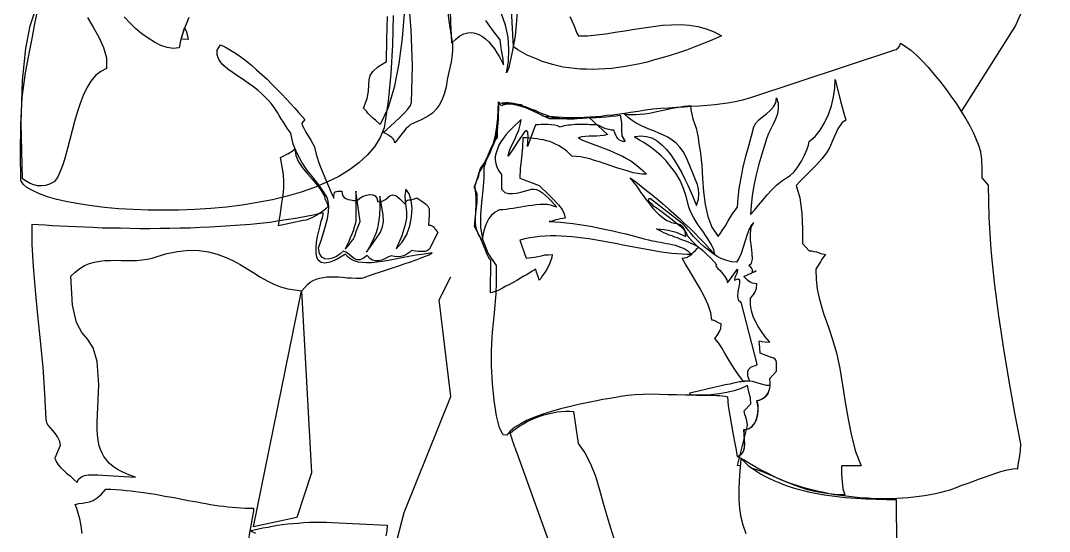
# Model space of a CAD drawing. Extents: x 136.04 to 137.08, y 53.79 to 55.57.
# Drawn here: x 136.123 to 136.981, y 54.386 to 54.812 of the extents above; entities that cross this region are included whole.
import ezdxf

# ---------------------------------------------------------------- set-up
doc = ezdxf.new("R2010")
doc.units = 0
doc.layers.get('0').update_dxf_attribs({"linetype": 'CONTINUOUS'})

msp = doc.modelspace()

# ---------------------------------------------------------------- linework, layer by layer
for p, q in [((136.98132, 54.87194), (136.95298, 54.80792)), ((136.95298, 54.80792), (136.90768, 54.73621))]:
    msp.add_line(p, q)
at = {"linetype": 'CONTINUOUS'}
for points in [[(136.58131, 54.81552), (136.58301, 54.81174), (136.58453, 54.80814), (136.58586, 54.80474), (136.58718, 54.80171), (136.58832, 54.79925), (136.59589, 54.79944), (136.60346, 54.80019), (136.61122, 54.80114), (136.61918, 54.80228), (136.62713, 54.8036), (136.63508, 54.80493), (136.64284, 54.80606), (136.65079, 54.80719), (136.65855, 54.80814), (136.66612, 54.80852), (136.6737, 54.80871), (136.68089, 54.80814), (136.68808, 54.80719), (136.6949, 54.8053), (136.70152, 54.80266), (136.70777, 54.79925), (136.7002, 54.79603), (136.69281, 54.793), (136.68562, 54.79016), (136.67861, 54.78751), (136.6718, 54.78505), (136.66499, 54.78297), (136.65836, 54.78088), (136.65193, 54.77918), (136.64568, 54.77748), (136.63962, 54.77596), (136.63356, 54.77482), (136.62769, 54.77369), (136.62182, 54.77293), (136.61634, 54.77218), (136.61085, 54.7718), (136.60536, 54.77142), (136.60025, 54.77123), (136.59513, 54.77142), (136.59002, 54.77161), (136.5851, 54.77199), (136.58037, 54.77255), (136.57564, 54.77331), (136.5711, 54.77426), (136.56674, 54.7754), (136.5622, 54.77672), (136.55803, 54.77804), (136.55387, 54.77975), (136.5497, 54.78145), (136.54573, 54.78335), (136.54175, 54.78543), (136.53797, 54.7877), (136.53418, 54.79016), (136.53134, 54.84184)], [(136.47928, 54.82139), (136.48023, 54.81193), (136.48231, 54.79944), (136.48326, 54.79281), (136.48326, 54.78694), (136.48288, 54.78183), (136.48212, 54.77729), (136.48118, 54.77255), (136.48004, 54.76782), (136.4789, 54.76271), (136.47814, 54.75684), (136.47625, 54.75078), (136.47436, 54.74567), (136.47228, 54.74151), (136.46982, 54.7381), (136.4666, 54.73488), (136.46243, 54.73204), (136.45675, 54.72901), (136.44956, 54.72579), (136.44823, 54.72523), (136.44653, 54.72372), (136.44445, 54.72163), (136.44237, 54.71917), (136.44028, 54.71633), (136.4382, 54.71387), (136.4365, 54.71159), (136.43517, 54.71008), (136.43499, 54.71122), (136.43461, 54.71235), (136.43385, 54.7133), (136.43271, 54.71444), (136.43139, 54.71539), (136.42987, 54.71652), (136.42798, 54.71746), (136.4259, 54.7186), (136.42855, 54.72125), (136.43177, 54.72428), (136.43555, 54.72769), (136.43953, 54.73128), (136.44312, 54.73469), (136.44615, 54.7381), (136.44843, 54.74113), (136.44919, 54.74378), (136.44994, 54.77464), (136.44881, 54.80398), (136.44653, 54.83294)], [(136.17885, 54.81477), (136.18358, 54.80663), (136.18832, 54.79811), (136.1921, 54.78959), (136.19456, 54.78088), (136.19475, 54.77199), (136.18983, 54.76971), (136.18547, 54.76611), (136.18169, 54.76158), (136.17828, 54.75589), (136.17525, 54.74965), (136.1726, 54.74283), (136.17014, 54.73545), (136.16806, 54.72788), (136.16597, 54.7203), (136.16408, 54.71273), (136.16219, 54.70516), (136.1603, 54.69815), (136.15821, 54.69172), (136.15613, 54.68604), (136.15367, 54.68112), (136.15102, 54.67733), (136.14724, 54.67562), (136.14382, 54.67449), (136.14042, 54.67411), (136.1372, 54.67411), (136.13398, 54.67487), (136.13095, 54.6762), (136.12773, 54.6779), (136.12471, 54.67998), (136.12338, 54.72655), (136.12451, 54.76214), (136.12736, 54.78864), (136.13114, 54.80777), (136.1355, 54.82101)], [(136.53759, 54.82461), (136.53683, 54.81193), (136.5355, 54.79906), (136.53324, 54.786), (136.53039, 54.77293), (136.53002, 54.77199), (136.52945, 54.77066), (136.52869, 54.76933), (136.52831, 54.76839), (136.53002, 54.77786), (136.53039, 54.78808), (136.52964, 54.7983), (136.52755, 54.80833), (136.52415, 54.8178)], [(136.43385, 54.81628), (136.43328, 54.79186), (136.43195, 54.76801), (136.42968, 54.74492), (136.42628, 54.72258), (136.42287, 54.71444), (136.41813, 54.70668), (136.41227, 54.69967), (136.40526, 54.69324), (136.39731, 54.68737), (136.38841, 54.68187), (136.37857, 54.67714), (136.36816, 54.67279), (136.35699, 54.66881), (136.34544, 54.6654), (136.33313, 54.66256), (136.32064, 54.66011), (136.30777, 54.65802), (136.29471, 54.65632), (136.28165, 54.65518), (136.26839, 54.65423), (136.25514, 54.65367), (136.24208, 54.65367), (136.2294, 54.65367), (136.2169, 54.65423), (136.20478, 54.65499), (136.19305, 54.65613), (136.18207, 54.65745), (136.17165, 54.65897), (136.16219, 54.66086), (136.15329, 54.66276), (136.14553, 54.66503), (136.13871, 54.66749), (136.13284, 54.67014), (136.12831, 54.67279), (136.12509, 54.67562), (136.1232, 54.67866), (136.123, 54.70137), (136.1232, 54.72503), (136.12433, 54.74794), (136.12698, 54.76858), (136.12906, 54.7788), (136.13095, 54.78864), (136.13284, 54.79849), (136.13474, 54.80795), (136.13664, 54.81742)], [(136.26347, 54.81458), (136.26157, 54.81041), (136.25968, 54.80588), (136.25798, 54.80076), (136.25646, 54.79527), (136.25533, 54.78921), (136.25041, 54.78884), (136.2453, 54.78959), (136.23999, 54.7913), (136.23469, 54.79395), (136.2294, 54.79735), (136.22428, 54.80114), (136.21898, 54.8055), (136.21406, 54.81023), (136.20933, 54.81515)], [(136.44293, 54.81799), (136.44142, 54.79735), (136.43858, 54.77615), (136.43479, 54.75609), (136.42949, 54.73867), (136.42287, 54.72541), (136.41908, 54.72883), (136.41662, 54.7309), (136.41529, 54.73223), (136.41435, 54.73299), (136.41378, 54.73356), (136.41284, 54.73469), (136.41151, 54.7364), (136.40905, 54.73905), (136.41208, 54.747), (136.41322, 54.75325), (136.41359, 54.75836), (136.41378, 54.76252), (136.41473, 54.76611), (136.41681, 54.76971), (136.42097, 54.7735), (136.42817, 54.77804), (136.42855, 54.79659), (136.42911, 54.81552)], [(136.48136, 54.82083), (136.48156, 54.81023), (136.48212, 54.80019), (136.4825, 54.79319)], [(136.25968, 54.80606), (136.26101, 54.8036), (136.26214, 54.79944), (136.26271, 54.79622), (136.25817, 54.79659), (136.25684, 54.79679), (136.25684, 54.79659), (136.25968, 54.80606)], [(136.4825, 54.79319), (136.48609, 54.79659), (136.48951, 54.79925), (136.49291, 54.80095), (136.49613, 54.8019), (136.49935, 54.80208), (136.50238, 54.80152), (136.5054, 54.80039), (136.50824, 54.79887), (136.5109, 54.79679), (136.51355, 54.79433), (136.51601, 54.79148), (136.51828, 54.78846), (136.52036, 54.78524), (136.52244, 54.78183), (136.52415, 54.77842), (136.52586, 54.77502), (136.52548, 54.78013), (136.52453, 54.78562), (136.52358, 54.7913), (136.5232, 54.79603), (136.52112, 54.79849), (136.51922, 54.80095), (136.51715, 54.8036), (136.51525, 54.80644), (136.51317, 54.80928), (136.51128, 54.81212)], [(136.28978, 54.79186), (136.29395, 54.78997), (136.29811, 54.78751), (136.30228, 54.78486), (136.30663, 54.78183), (136.31118, 54.77842), (136.31553, 54.77482), (136.31988, 54.77104), (136.32424, 54.76707), (136.32859, 54.76309), (136.33275, 54.75892), (136.33692, 54.75476), (136.3409, 54.75078), (136.34468, 54.74662), (136.34828, 54.74283), (136.35168, 54.73905), (136.3549, 54.73545), (136.36021, 54.72939), (136.35756, 54.72636), (136.35794, 54.72466), (136.35926, 54.7222), (136.36096, 54.71898), (136.36305, 54.71576), (136.36513, 54.71235), (136.36683, 54.70932), (136.36816, 54.70668), (136.36854, 54.70516), (136.36967, 54.70043), (136.37138, 54.69513), (136.37327, 54.68982), (136.37535, 54.68433), (136.37763, 54.67904), (136.37989, 54.67373), (136.38216, 54.66862), (136.38425, 54.66389), (136.38425, 54.66578), (136.38463, 54.66729), (136.38501, 54.66824), (136.38558, 54.669), (136.38652, 54.66938), (136.38765, 54.66957), (136.38917, 54.66957), (136.39107, 54.66957), (136.39125, 54.66749), (136.39182, 54.66578), (136.39296, 54.66446), (136.39429, 54.66351), (136.39618, 54.66276), (136.39826, 54.66238), (136.40091, 54.662), (136.40375, 54.662), (136.40602, 54.66389), (136.40867, 54.6654), (136.41151, 54.66635), (136.41435, 54.66692), (136.41681, 54.66673), (136.41889, 54.66578), (136.42022, 54.66389), (136.42097, 54.66086), (136.42476, 54.66143), (136.42741, 54.66276), (136.42949, 54.66446), (136.43139, 54.66598), (136.43328, 54.66654), (136.43593, 54.66598), (136.43953, 54.66332), (136.44426, 54.65859), (136.44445, 54.66049), (136.44502, 54.66162), (136.44577, 54.66218), (136.44691, 54.66256), (136.44823, 54.66256), (136.44975, 54.66276), (136.45164, 54.66313), (136.45354, 54.66408), (136.45789, 54.66143), (136.46092, 54.65916), (136.46281, 54.65707), (136.46376, 54.6548), (136.46395, 54.65235), (136.46376, 54.64932), (136.46357, 54.64573), (136.46338, 54.64118), (136.46508, 54.64118), (136.46622, 54.6408), (136.46716, 54.64024), (136.46812, 54.63948), (136.46868, 54.63834), (136.46944, 54.6374), (136.4702, 54.63626), (136.47114, 54.63531), (136.46414, 54.62111), (136.46243, 54.62017), (136.46054, 54.61941), (136.45865, 54.61922), (136.45675, 54.61922), (136.45467, 54.61922), (136.45278, 54.6196), (136.45088, 54.61979), (136.44919, 54.62017), (136.44767, 54.61865), (136.44615, 54.61752), (136.44445, 54.61638), (136.44237, 54.61563), (136.4401, 54.61505), (136.43782, 54.61487), (136.43499, 54.61505), (136.43215, 54.61581), (136.42949, 54.61449), (136.42684, 54.61316), (136.42419, 54.61203), (136.42155, 54.61146), (136.41908, 54.61146), (136.41662, 54.61203), (136.41435, 54.61354), (136.41208, 54.616), (136.40886, 54.61336), (136.40602, 54.61222), (136.40356, 54.61241), (136.40129, 54.61354), (136.39902, 54.61525), (136.39674, 54.61714), (136.39466, 54.61865), (136.3922, 54.6196), (136.38955, 54.61733), (136.38652, 54.61525), (136.38311, 54.61373), (136.37989, 54.61298), (136.37687, 54.61316), (136.37421, 54.61467), (136.37232, 54.61771), (136.37156, 54.62244), (136.37365, 54.62849), (136.37573, 54.63475), (136.37743, 54.6408), (136.37895, 54.64686), (136.37989, 54.65235), (136.38009, 54.65727), (136.37971, 54.66143), (136.37857, 54.66484), (136.37497, 54.67051), (136.371, 54.676), (136.36645, 54.68169), (136.36191, 54.68755), (136.35756, 54.69399), (136.35377, 54.70099), (136.35055, 54.70895), (136.34847, 54.71803), (136.34601, 54.72144), (136.34393, 54.72447), (136.34222, 54.72731), (136.34052, 54.73015), (136.33881, 54.7328), (136.3373, 54.73526), (136.3356, 54.73791), (136.33389, 54.74037), (136.332, 54.74283), (136.32992, 54.74529), (136.32746, 54.74794), (136.32442, 54.75078), (136.32121, 54.75362), (136.31742, 54.75665), (136.31288, 54.75987), (136.30777, 54.76347), (136.30436, 54.76555), (136.30038, 54.76839), (136.29603, 54.77161), (136.29187, 54.7752), (136.28865, 54.77899), (136.28694, 54.78315), (136.28714, 54.78751), (136.28978, 54.79186)], [(136.72349, 54.44033), (136.72121, 54.44051), (136.72954, 54.47402), (136.72916, 54.47667), (136.72822, 54.48008), (136.72708, 54.4833), (136.72671, 54.48614), (136.73219, 54.49219), (136.73182, 54.49674), (136.73087, 54.5009), (136.72992, 54.50469), (136.72954, 54.50753), (136.72424, 54.50488), (136.71838, 54.50299), (136.71212, 54.50147), (136.70569, 54.50052), (136.69887, 54.49977), (136.69206, 54.49939), (136.68486, 54.49939), (136.67767, 54.49939), (136.67028, 54.49958), (136.6631, 54.49977), (136.65609, 54.49996), (136.64908, 54.50014), (136.64227, 54.49996), (136.63564, 54.49977), (136.62958, 54.4992), (136.62372, 54.49825), (136.61956, 54.4975), (136.61463, 54.49655), (136.60876, 54.49561), (136.60232, 54.49428), (136.59551, 54.49295), (136.58832, 54.49144), (136.58074, 54.48973), (136.57337, 54.48784), (136.56598, 54.48576), (136.55879, 54.48348), (136.55198, 54.48103), (136.54573, 54.47837), (136.54024, 54.47553), (136.53532, 54.47251), (136.53153, 54.46929), (136.52869, 54.46588), (136.52548, 54.46626), (136.52244, 54.47213), (136.51998, 54.48216), (136.51809, 54.49485), (136.51657, 54.50905), (136.51582, 54.52343), (136.51582, 54.53669), (136.51639, 54.54747), (136.51677, 54.55202), (136.51753, 54.55978), (136.51847, 54.56811), (136.51904, 54.57455), (136.51922, 54.57795), (136.51979, 54.58401), (136.52017, 54.59348), (136.52017, 54.60748), (136.51317, 54.61789), (136.509, 54.62849), (136.50711, 54.63929), (136.50692, 54.64989), (136.50768, 54.66029), (136.50882, 54.67051), (136.50976, 54.68036), (136.50976, 54.68982), (136.51184, 54.69664), (136.51411, 54.70137), (136.51601, 54.70516), (136.5179, 54.70895), (136.5196, 54.71368), (136.52093, 54.7203), (136.52169, 54.72958), (136.52206, 54.74283), (136.52453, 54.7434), (136.52717, 54.74359), (136.52983, 54.74359), (136.53266, 54.7434), (136.53532, 54.74283), (136.53816, 54.74207), (136.54099, 54.74132), (136.54384, 54.74037), (136.54668, 54.73923), (136.54932, 54.7381), (136.55217, 54.73716), (136.55481, 54.73602), (136.55728, 54.73488), (136.55974, 54.73394), (136.56201, 54.73318), (136.56409, 54.73242), (136.56731, 54.73204), (136.57091, 54.73166), (136.57489, 54.73147), (136.57923, 54.73128), (136.58359, 54.73128), (136.58832, 54.73128), (136.59305, 54.73147), (136.59797, 54.73185), (136.6027, 54.73204), (136.60743, 54.73242), (136.61217, 54.73299), (136.61671, 54.73337), (136.62088, 54.73394), (136.62485, 54.7345), (136.62864, 54.73507), (136.63186, 54.73564), (136.63811, 54.73658), (136.64435, 54.73754), (136.6506, 54.73829), (136.65704, 54.73885), (136.66348, 54.73923), (136.6701, 54.7398), (136.67654, 54.74018), (136.68297, 54.74056), (136.68941, 54.74094), (136.69585, 54.74151), (136.70228, 54.74207), (136.70853, 54.74283), (136.71458, 54.74378), (136.72064, 54.74492), (136.72651, 54.74624), (136.73219, 54.74776), (136.85146, 54.78732), (136.85354, 54.78789), (136.85524, 54.78921), (136.85657, 54.79111), (136.85695, 54.79337), (136.86111, 54.79073), (136.86566, 54.78732), (136.87039, 54.78315), (136.87512, 54.77842), (136.88004, 54.77312), (136.88496, 54.76744), (136.88989, 54.76158), (136.89462, 54.75533), (136.89916, 54.74908), (136.90371, 54.74265), (136.90768, 54.73621), (136.91147, 54.72996), (136.91487, 54.72409), (136.91791, 54.71822), (136.92018, 54.71292), (136.92207, 54.70819), (136.92377, 54.7027), (136.92453, 54.6957), (136.92491, 54.68793), (136.92491, 54.68074), (136.93021, 54.67468), (136.93078, 54.648), (136.93248, 54.62074), (136.93532, 54.59328), (136.93873, 54.56564), (136.94289, 54.538), (136.94744, 54.51094), (136.95217, 54.48424), (136.95728, 54.45869), (136.9569, 54.4532), (136.95595, 54.44695), (136.95501, 54.44127), (136.95463, 54.43749), (136.95312, 54.43787), (136.95084, 54.43767), (136.94801, 54.43711), (136.94459, 54.43635), (136.94062, 54.43521), (136.93626, 54.43389), (136.93153, 54.43238), (136.9268, 54.43067), (136.92188, 54.42896), (136.91715, 54.42707), (136.91242, 54.42537), (136.90806, 54.42385), (136.90409, 54.42234), (136.90049, 54.42101), (136.89746, 54.41988), (136.895, 54.41912), (136.89065, 54.41798), (136.88629, 54.41704), (136.88174, 54.41628), (136.87721, 54.41534), (136.87266, 54.41476), (136.86812, 54.4142), (136.86339, 54.41363), (136.85884, 54.41344), (136.85411, 54.41306), (136.84937, 54.41287), (136.84464, 54.41287), (136.83991, 54.41287), (136.83518, 54.41287), (136.83044, 54.41325), (136.82571, 54.41344), (136.82098, 54.41382), (136.81625, 54.41439), (136.8117, 54.41496), (136.80697, 54.41552), (136.80243, 54.41628), (136.79769, 54.41704), (136.79315, 54.41798), (136.78879, 54.41894), (136.78425, 54.42007), (136.7799, 54.4212), (136.77554, 54.42234), (136.77138, 54.42367), (136.76703, 54.42518), (136.76305, 54.4265), (136.75888, 54.42821), (136.75491, 54.42972), (136.75112, 54.43143), (136.74866, 54.43256), (136.74526, 54.43407), (136.74147, 54.43559), (136.73731, 54.43711), (136.73351, 54.43824), (136.73351, 54.43824)], [(136.79996, 54.71103), (136.79826, 54.7063), (136.79523, 54.70157), (136.79145, 54.69664), (136.78709, 54.69172), (136.78236, 54.68699), (136.77781, 54.68244), (136.77365, 54.67828), (136.77005, 54.67449), (136.77308, 54.66408), (136.77479, 54.6514), (136.77535, 54.63815), (136.77535, 54.62585), (136.78085, 54.61998), (136.78292, 54.61979), (136.78482, 54.61941), (136.7869, 54.61903), (136.78861, 54.61847), (136.79031, 54.61771), (136.79201, 54.61733), (136.79334, 54.61695), (136.79447, 54.61676), (136.79334, 54.61543), (136.79239, 54.61411), (136.79125, 54.61241), (136.79031, 54.6107), (136.78936, 54.609), (136.78841, 54.60748), (136.78728, 54.60597), (136.78634, 54.60465), (136.78672, 54.59594), (136.78766, 54.58779), (136.78917, 54.58041), (136.79107, 54.57341), (136.79315, 54.56659), (136.79561, 54.56015), (136.79788, 54.55353), (136.79996, 54.54671), (136.80356, 54.5346), (136.8064, 54.52154), (136.80867, 54.50772), (136.81094, 54.49352), (136.8134, 54.47932), (136.81625, 54.4655), (136.81965, 54.45244), (136.8242, 54.44033), (136.80791, 54.44033), (136.80791, 54.43351), (136.80829, 54.42707), (136.80905, 54.4212), (136.81056, 54.41609), (136.80413, 54.41628), (136.79769, 54.41685), (136.79163, 54.4178), (136.78558, 54.41894), (136.77971, 54.42045), (136.77403, 54.42215), (136.76835, 54.42423), (136.76286, 54.42632), (136.75737, 54.42878), (136.75207, 54.43124), (136.74677, 54.43389), (136.74147, 54.43654), (136.73635, 54.43938), (136.73124, 54.44222), (136.72613, 54.44525), (136.72102, 54.44809), (136.72367, 54.44941), (136.72538, 54.45111), (136.72633, 54.45339), (136.72689, 54.45604), (136.72689, 54.45906), (136.72689, 54.46247), (136.72671, 54.46626), (136.72651, 54.47061), (136.7303, 54.47137), (136.73333, 54.47308), (136.7356, 54.47591), (136.73711, 54.47951), (136.73806, 54.4833), (136.73844, 54.48746), (136.73825, 54.49144), (136.73749, 54.49503), (136.73957, 54.49523), (136.74147, 54.49617), (136.74336, 54.4973), (136.74488, 54.49901), (136.74639, 54.50072), (136.74733, 54.50279), (136.74809, 54.50507), (136.74828, 54.50734), (136.74526, 54.50753), (136.74222, 54.50829), (136.7392, 54.50905), (136.73635, 54.50999), (136.73371, 54.51074), (136.73106, 54.51112), (136.72878, 54.51112), (136.72651, 54.51037), (136.72273, 54.5151), (136.71932, 54.51983), (136.71629, 54.52476), (136.71326, 54.52968), (136.71061, 54.53441), (136.70796, 54.53895), (136.70512, 54.54312), (136.70228, 54.54671), (136.70418, 54.54918), (136.70587, 54.55182), (136.7072, 54.55504), (136.70758, 54.55902), (136.70663, 54.55921), (136.70569, 54.55959), (136.70456, 54.55997), (136.70361, 54.56053), (136.70266, 54.5611), (136.70171, 54.56167), (136.70058, 54.56186), (136.69963, 54.56205), (136.69887, 54.56811), (136.6966, 54.57473), (136.69338, 54.58193), (136.68941, 54.58912), (136.68524, 54.59612), (136.68127, 54.60275), (136.67767, 54.60862), (136.67502, 54.61373), (136.6771, 54.61392), (136.67899, 54.61467), (136.68108, 54.61581), (136.68278, 54.61714), (136.68448, 54.61865), (136.68619, 54.62017), (136.68752, 54.62168), (136.68865, 54.62282), (136.68657, 54.62396), (136.68448, 54.62509), (136.68241, 54.62604), (136.68013, 54.62698), (136.67786, 54.62793), (136.67559, 54.62869), (136.67332, 54.62963), (136.67104, 54.63058), (136.66877, 54.63134), (136.6665, 54.63229), (136.66423, 54.63304), (136.66196, 54.63399), (136.65968, 54.63493), (136.6576, 54.63588), (136.65552, 54.63702), (136.65344, 54.63815), (136.65666, 54.63796), (136.65988, 54.63758), (136.66328, 54.63702), (136.66669, 54.63626), (136.66991, 54.63531), (136.67294, 54.63418), (136.67559, 54.63304), (136.67786, 54.63191), (136.67748, 54.63588), (136.67654, 54.63853), (136.67502, 54.64042), (136.67313, 54.64156), (136.67104, 54.64231), (136.66859, 54.64269), (136.66631, 54.64326), (136.66423, 54.64421), (136.66215, 54.64497), (136.66006, 54.64629), (136.65798, 54.648), (136.65571, 54.64989), (136.65363, 54.65216), (136.65135, 54.65461), (136.64908, 54.65745), (136.647, 54.66029), (136.64473, 54.66313), (136.64265, 54.66598), (136.64057, 54.66881), (136.63867, 54.67165), (136.63678, 54.67431), (136.63489, 54.67676), (136.63318, 54.67884), (136.63167, 54.68074), (136.63622, 54.67733), (136.64075, 54.67373), (136.6453, 54.67014), (136.65004, 54.66654), (136.65457, 54.66276), (136.65893, 54.65897), (136.66348, 54.65499), (136.66801, 54.65102), (136.67237, 54.64705), (136.67672, 54.64289), (136.68127, 54.63872), (136.68543, 54.63456), (136.68979, 54.6302), (136.69395, 54.62585), (136.69812, 54.6213), (136.70228, 54.61676), (136.70134, 54.62074), (136.69906, 54.62547), (136.69585, 54.63077), (136.69206, 54.63626), (136.68808, 54.64193), (136.68468, 54.64743), (136.68203, 54.65216), (136.68051, 54.65632), (136.67861, 54.66446), (136.67616, 54.67184), (136.67313, 54.67866), (136.66953, 54.68471), (136.66555, 54.69002), (136.66158, 54.69494), (136.65742, 54.6991), (136.65325, 54.70289), (136.64928, 54.70592), (136.64549, 54.70857), (136.64227, 54.71065), (136.63943, 54.71235), (136.63716, 54.71368), (136.63584, 54.71444), (136.63527, 54.71501), (136.63564, 54.71519), (136.64057, 54.71595), (136.6453, 54.71539), (136.64966, 54.71406), (136.65401, 54.71159), (136.65798, 54.70838), (136.66177, 54.7044), (136.66537, 54.70005), (136.66859, 54.69532), (136.67161, 54.6902), (136.67464, 54.68491), (136.6771, 54.67979), (136.67956, 54.67468), (136.68183, 54.66976), (136.68373, 54.66522), (136.68543, 54.66105), (136.68694, 54.65765), (136.68846, 54.66294), (136.68884, 54.66749), (136.68865, 54.67146), (136.6877, 54.67525), (136.68619, 54.67904), (136.68448, 54.6832), (136.68259, 54.68755), (136.68051, 54.69286), (136.67824, 54.69815), (136.67578, 54.7027), (136.67294, 54.70648), (136.66991, 54.7097), (136.6665, 54.71235), (136.6629, 54.71463), (136.65931, 54.71652), (136.65552, 54.71822), (136.65173, 54.71974), (136.64795, 54.72125), (136.64416, 54.72277), (136.64038, 54.72447), (136.63659, 54.72636), (136.63318, 54.72863), (136.62978, 54.7311), (136.62656, 54.73432), (136.62958, 54.73374), (136.6328, 54.73356), (136.63622, 54.73374), (136.63981, 54.73394), (136.6436, 54.73432), (136.64757, 54.73488), (136.65135, 54.73564), (136.65533, 54.7364), (136.65912, 54.73734), (136.6631, 54.7381), (136.66669, 54.73885), (136.67028, 54.73961), (136.6735, 54.74018), (136.67654, 54.74075), (136.67937, 54.74094), (136.68183, 54.74113), (136.68221, 54.73754), (136.68297, 54.73394), (136.68392, 54.73015), (136.68524, 54.72617), (136.68657, 54.7222), (136.68752, 54.71841), (136.68827, 54.71463), (136.68865, 54.71103), (136.69016, 54.70137), (136.6913, 54.69096), (136.69187, 54.68017), (136.69281, 54.66919), (136.69414, 54.65859), (136.69623, 54.64857), (136.69982, 54.63967), (136.70493, 54.63191), (136.70701, 54.63456), (136.70891, 54.63758), (136.71099, 54.6408), (136.71307, 54.64421), (136.71496, 54.64762), (136.71705, 54.65084), (136.71913, 54.65385), (136.72121, 54.65632), (136.72159, 54.6637), (136.72254, 54.67184), (136.72405, 54.68074), (136.72595, 54.68982), (136.72802, 54.69891), (136.73049, 54.70762), (136.73276, 54.71595), (136.73484, 54.72334), (136.73635, 54.72655), (136.73901, 54.72921), (136.74204, 54.73185), (136.74526, 54.73432), (136.74847, 54.73696), (136.75112, 54.73999), (136.75302, 54.7434), (136.75377, 54.74756), (136.7551, 54.74302), (136.7551, 54.73848), (136.75434, 54.73412), (136.75283, 54.72977), (136.75075, 54.72561), (136.74885, 54.72163), (136.74695, 54.71784), (136.74564, 54.71425), (136.74355, 54.70781), (136.74128, 54.70043), (136.73882, 54.6921), (136.73673, 54.68339), (136.73484, 54.67449), (136.73333, 54.66578), (136.73238, 54.65765), (136.732, 54.65027), (136.73522, 54.65385), (136.73863, 54.65802), (136.74222, 54.66218), (136.74582, 54.66654), (136.7498, 54.67071), (136.75377, 54.67468), (136.75775, 54.67809), (136.76191, 54.68074), (136.76513, 54.68263), (136.76835, 54.68585), (136.77157, 54.69002), (136.77441, 54.69475), (136.77706, 54.69967), (136.77895, 54.70421), (136.78028, 54.70819), (136.78085, 54.71103), (136.78577, 54.71519), (136.78993, 54.7205), (136.79372, 54.72674), (136.79694, 54.73356), (136.7994, 54.74094), (136.8011, 54.74832), (136.80224, 54.75571), (136.80261, 54.7629), (136.80697, 54.74492), (136.80981, 54.73488), (136.81132, 54.73015), (136.81151, 54.72883), (136.81056, 54.72845), (136.80829, 54.72693), (136.8047, 54.72182), (136.79996, 54.71103)], [(136.55879, 54.73261), (136.5622, 54.73204), (136.56523, 54.73166), (136.56788, 54.73128), (136.57053, 54.7309), (136.5728, 54.73052), (136.57489, 54.73034), (136.57696, 54.73034), (136.57885, 54.73015), (136.58074, 54.73015), (136.58283, 54.73015), (136.58472, 54.73015), (136.58699, 54.73034), (136.58926, 54.73052), (136.59172, 54.73072), (136.59437, 54.7309), (136.59741, 54.73128), (136.61255, 54.71708), (136.60952, 54.71614), (136.60649, 54.71576), (136.60346, 54.71557), (136.60043, 54.71557), (136.59741, 54.71557), (136.59419, 54.71539), (136.59116, 54.71501), (136.58812, 54.71406), (136.59172, 54.71235), (136.59532, 54.71084), (136.59911, 54.70952), (136.60289, 54.708), (136.60649, 54.70668), (136.61027, 54.70535), (136.61407, 54.70384), (136.61766, 54.70232), (136.62126, 54.70062), (136.62504, 54.69891), (136.62845, 54.69702), (136.63205, 54.69494), (136.63546, 54.69248), (136.63886, 54.68982), (136.64208, 54.68699), (136.64511, 54.68377), (136.64151, 54.68396), (136.63773, 54.68433), (136.63394, 54.68509), (136.62996, 54.68623), (136.62618, 54.68737), (136.62201, 54.6885), (136.61804, 54.69002), (136.61407, 54.69134), (136.6099, 54.69266), (136.60592, 54.69418), (136.60176, 54.69532), (136.59797, 54.69664), (136.59399, 54.69759), (136.59021, 54.69835), (136.58643, 54.69872), (136.58283, 54.69891), (136.58074, 54.70099), (136.57866, 54.70308), (136.5764, 54.70478), (136.57413, 54.70648), (136.57185, 54.70781), (136.56939, 54.70895), (136.56694, 54.71008), (136.56447, 54.71103), (136.56182, 54.71179), (136.55936, 54.71254), (136.55652, 54.71292), (136.55387, 54.71349), (136.55103, 54.71368), (136.54819, 54.71387), (136.54516, 54.71406), (136.54213, 54.71406), (136.54175, 54.7063), (136.54081, 54.6974), (136.53986, 54.68831), (136.53948, 54.68055), (136.55557, 54.67449), (136.55803, 54.67203), (136.56125, 54.669), (136.56485, 54.6656), (136.56845, 54.662), (136.57185, 54.65821), (136.57469, 54.65443), (136.57658, 54.65064), (136.57734, 54.64705), (136.57527, 54.64686), (136.57337, 54.64667), (136.57129, 54.64611), (136.56958, 54.64573), (136.56788, 54.64515), (136.56636, 54.64459), (136.56504, 54.6444), (136.5639, 54.64421), (136.56863, 54.64402), (136.57356, 54.64383), (136.57848, 54.64326), (136.58377, 54.64269), (136.58926, 54.64193), (136.59475, 54.64099), (136.60025, 54.64004), (136.60592, 54.63891), (136.61141, 54.63777), (136.61709, 54.63645), (136.62258, 54.63513), (136.62789, 54.63399), (136.63318, 54.63266), (136.63829, 54.63134), (136.64322, 54.63001), (136.64795, 54.62887), (136.65004, 54.62831), (136.6523, 54.62793), (136.65457, 54.62736), (136.65684, 54.62698), (136.65931, 54.6266), (136.66177, 54.62604), (136.66404, 54.62566), (136.6665, 54.62509), (136.66897, 54.62452), (136.67123, 54.62376), (136.6735, 54.623), (136.67578, 54.62206), (136.67786, 54.62093), (136.67975, 54.61979), (136.68146, 54.61827), (136.68316, 54.61676), (136.67899, 54.61676), (136.67483, 54.61695), (136.67066, 54.61733), (136.66631, 54.61771), (136.66196, 54.61827), (136.6576, 54.61884), (136.65306, 54.6196), (136.64852, 54.62036), (136.64397, 54.62111), (136.63943, 54.62206), (136.6347, 54.623), (136.63015, 54.62376), (136.62542, 54.62471), (136.62069, 54.62566), (136.61596, 54.6266), (136.61141, 54.62736), (136.60668, 54.62831), (136.60194, 54.62907), (136.59721, 54.62982), (136.59248, 54.63039), (136.58794, 54.63096), (136.58321, 54.63153), (136.57866, 54.63191), (136.57413, 54.63209), (136.56958, 54.63229), (136.56504, 54.63229), (136.56069, 54.63209), (136.55633, 54.63191), (136.55198, 54.63134), (136.54781, 54.63077), (136.54365, 54.63001), (136.53948, 54.62887), (136.54479, 54.61373), (136.54686, 54.61392), (136.54932, 54.6143), (136.55179, 54.61467), (136.55463, 54.61525), (136.55747, 54.61581), (136.5605, 54.61638), (136.56352, 54.61657), (136.56656, 54.61676), (136.56618, 54.6143), (136.56523, 54.61127), (136.5639, 54.60805), (136.5622, 54.60503), (136.56031, 54.60181), (136.55841, 54.59916), (136.5569, 54.59688), (136.55557, 54.59537), (136.55519, 54.59764), (136.55425, 54.59991), (136.5533, 54.60218), (136.55292, 54.60445), (136.5516, 54.6037), (136.5499, 54.60275), (136.54781, 54.60161), (136.54554, 54.6001), (136.54289, 54.59859), (136.54005, 54.59707), (136.53702, 54.59518), (136.53399, 54.59348), (136.53097, 54.59177), (136.52793, 54.59026), (136.5251, 54.58874), (136.52244, 54.58741), (136.52017, 54.58628), (136.51809, 54.58552), (136.51639, 54.58496), (136.51506, 54.58477), (136.51544, 54.61203), (136.51449, 54.6126), (136.51336, 54.61449), (136.51204, 54.61733), (136.51071, 54.62111), (136.509, 54.62528), (136.50692, 54.63001), (136.50446, 54.63513), (136.50162, 54.64024), (136.50276, 54.6514), (136.50389, 54.66049), (136.50389, 54.66749), (136.50162, 54.67241), (136.50673, 54.68869), (136.51128, 54.69475), (136.51468, 54.70157), (136.51733, 54.70876), (136.51922, 54.71614), (136.52036, 54.72352), (136.52112, 54.73072), (136.5215, 54.73754), (136.52169, 54.74396), (136.52244, 54.74265), (136.52301, 54.74189), (136.52358, 54.74151), (136.52415, 54.74132), (136.52491, 54.74151), (136.52566, 54.74189), (136.5268, 54.74207), (136.52831, 54.74245), (136.53002, 54.74265), (136.53229, 54.74245), (136.53494, 54.74207), (136.53835, 54.74132), (136.54232, 54.74018), (136.54705, 54.73829), (136.55254, 54.73583), (136.55879, 54.73261)], [(136.62334, 54.73318), (136.62429, 54.72674), (136.62429, 54.72106), (136.62467, 54.71576), (136.62731, 54.71103), (136.62542, 54.71122), (136.62391, 54.71159), (136.62258, 54.71235), (136.62145, 54.71349), (136.6205, 54.71481), (136.61956, 54.71652), (136.6188, 54.71841), (136.61785, 54.72068), (136.61596, 54.72068), (136.61407, 54.72106), (136.61255, 54.72144), (136.61085, 54.72182), (136.60933, 54.72258), (136.60763, 54.72334), (136.60592, 54.72409), (136.60403, 54.72503), (136.60194, 54.72503), (136.59987, 54.72503), (136.59778, 54.72503), (136.59589, 54.72523), (136.59381, 54.72523), (136.59172, 54.72523), (136.58964, 54.72523), (136.58756, 54.72523), (136.58567, 54.72523), (136.58359, 54.72503), (136.58169, 54.72485), (136.57999, 54.72466), (136.5781, 54.72447), (136.5764, 54.72409), (136.57469, 54.72372), (136.57318, 54.72314), (136.57091, 54.72409), (136.56845, 54.72466), (136.56561, 54.72503), (136.56296, 54.72523), (136.56012, 54.72523), (136.55728, 54.72523), (136.55481, 54.72503), (136.55254, 54.72503), (136.54592, 54.70686), (136.54648, 54.71463), (136.5463, 54.71879), (136.54516, 54.7203), (136.54346, 54.71917), (136.54119, 54.71595), (136.53797, 54.71122), (136.53418, 54.70535), (136.52964, 54.69891), (136.53021, 54.70175), (136.53153, 54.70497), (136.53304, 54.70857), (136.53494, 54.71235), (136.53683, 54.71652), (136.53854, 54.72068), (136.53986, 54.72503), (136.54062, 54.72939), (136.53816, 54.72712), (136.5355, 54.72466), (136.53286, 54.72201), (136.53039, 54.71936), (136.52793, 54.7167), (136.52586, 54.71387), (136.52377, 54.71084), (136.52206, 54.708), (136.52074, 54.70497), (136.51979, 54.70175), (136.51904, 54.69872), (136.51904, 54.6957), (136.51942, 54.69266), (136.52036, 54.68964), (136.52206, 54.68661), (136.52434, 54.68358), (136.52434, 54.67146), (136.52699, 54.66843), (136.53021, 54.66767), (136.53342, 54.66767), (136.53683, 54.66805), (136.54024, 54.66881), (136.54346, 54.66976), (136.54648, 54.67051), (136.54914, 54.67127), (136.55141, 54.67146), (136.55349, 54.67109), (136.55595, 54.66995), (136.55841, 54.66824), (136.56087, 54.66616), (136.56352, 54.6637), (136.56598, 54.66124), (136.56825, 54.65878), (136.57034, 54.65632), (136.56769, 54.65727), (136.56504, 54.65802), (136.5622, 54.6584), (136.55917, 54.65859), (136.55614, 54.6584), (136.55292, 54.65821), (136.5497, 54.65783), (136.54648, 54.65745), (136.54327, 54.65689), (136.54024, 54.65632), (136.53702, 54.65575), (136.53399, 54.65518), (136.53097, 54.6548), (136.52812, 54.65443), (136.52528, 54.65405), (136.52264, 54.65405), (136.51904, 54.65216), (136.51601, 54.6497), (136.51373, 54.64686), (136.51204, 54.64364), (136.51052, 54.64024), (136.50957, 54.63664), (136.50862, 54.63285), (136.50806, 54.62887), (136.50502, 54.63342), (136.50333, 54.63796), (136.50257, 54.64231), (136.50257, 54.64705), (136.50276, 54.65235), (136.50313, 54.65821), (136.50313, 54.66484), (136.50238, 54.67279), (136.50181, 54.67336), (136.502, 54.67468), (136.50276, 54.67638), (136.50371, 54.67866), (136.50465, 54.68074), (136.5054, 54.68244), (136.5056, 54.68377), (136.50502, 54.68433), (136.50692, 54.68717), (136.509, 54.69077), (136.5109, 54.69494), (136.51279, 54.69929), (136.51468, 54.70384), (136.51677, 54.708), (136.51866, 54.71159), (136.52074, 54.71444), (136.52093, 54.72258), (136.52131, 54.72939), (136.5215, 54.73621), (136.52169, 54.74434), (136.52244, 54.7434), (136.52472, 54.74302), (136.52793, 54.74265), (136.53153, 54.74265), (136.53513, 54.74265), (136.53835, 54.74227), (136.54062, 54.74189), (136.54137, 54.74094), (136.56409, 54.73034), (136.56674, 54.73034), (136.56977, 54.73034), (136.5728, 54.73034), (136.57621, 54.73034), (136.57979, 54.73034), (136.58339, 54.73052), (136.58737, 54.73052), (136.59116, 54.73072), (136.59532, 54.7309), (136.5993, 54.7311), (136.60327, 54.73128), (136.60743, 54.73147), (136.6116, 54.73185), (136.61558, 54.73223), (136.61956, 54.73261), (136.62334, 54.73318)], [(136.33995, 54.69777), (136.3426, 54.69929), (136.34468, 54.70024), (136.34639, 54.70119), (136.34771, 54.70194), (136.34885, 54.70251), (136.34999, 54.70326), (136.35093, 54.70402), (136.35188, 54.70497), (136.35263, 54.69948), (136.3549, 54.69418), (136.35832, 54.68907), (136.36229, 54.68415), (136.36645, 54.67942), (136.37043, 54.67468), (136.37383, 54.67014), (136.37649, 54.6656), (136.37687, 54.66332), (136.378, 54.66105), (136.37895, 54.65878), (136.37933, 54.65651), (136.37781, 54.65518), (136.37573, 54.6533), (136.37308, 54.65159), (136.37005, 54.6497), (136.36702, 54.648), (136.36399, 54.64648), (136.36115, 54.64553), (136.35888, 54.64515), (136.33806, 54.6408), (136.33976, 54.65122), (136.34108, 54.65954), (136.34203, 54.66635), (136.3426, 54.67222), (136.3426, 54.67771), (136.34222, 54.68358), (136.34128, 54.69002), (136.33995, 54.69777)], [(136.39371, 54.62111), (136.39656, 54.62433), (136.39864, 54.62698), (136.40034, 54.62925), (136.40147, 54.63153), (136.40242, 54.63399), (136.40337, 54.63682), (136.40469, 54.64024), (136.40621, 54.6444), (136.40261, 54.66976), (136.40261, 54.64459), (136.40204, 54.64213), (136.40129, 54.63948), (136.40034, 54.63664), (136.3994, 54.6338), (136.39807, 54.63058), (136.39674, 54.62755), (136.39523, 54.62433), (136.39371, 54.62111)], [(136.44445, 54.67146), (136.44369, 54.66578), (136.44388, 54.66124), (136.44445, 54.65689), (136.44483, 54.65254), (136.44483, 54.64724), (136.44369, 54.6408), (136.44104, 54.63229), (136.43631, 54.62149), (136.44142, 54.62698), (136.44521, 54.63342), (136.44786, 54.64062), (136.44919, 54.64819), (136.44956, 54.65537), (136.44881, 54.662), (136.4471, 54.66749), (136.44445, 54.67146)], [(136.42268, 54.6654), (136.42268, 54.65651), (136.4223, 54.64951), (136.42173, 54.64383), (136.42079, 54.63891), (136.41927, 54.63437), (136.41738, 54.62982), (136.41491, 54.62471), (136.4117, 54.61865), (136.41662, 54.62566), (136.4206, 54.63115), (136.42324, 54.63551), (136.42495, 54.63986), (136.42571, 54.64421), (136.42552, 54.64951), (136.42438, 54.65651), (136.42268, 54.6654)], [(136.72083, 54.44809), (136.72405, 54.44979), (136.72613, 54.45225), (136.72689, 54.45528), (136.72708, 54.45888), (136.72689, 54.46228), (136.72671, 54.46569), (136.72671, 54.46853), (136.72727, 54.47061), (136.73087, 54.47156), (136.73371, 54.47364), (136.73579, 54.47667), (136.73731, 54.48046), (136.73806, 54.48443), (136.73825, 54.48841), (136.73787, 54.49201), (136.73711, 54.49503), (136.73977, 54.49541), (136.74204, 54.49636), (136.74393, 54.4975), (136.74544, 54.49901), (136.74658, 54.50072), (136.74733, 54.50279), (136.74809, 54.50507), (136.74847, 54.50734), (136.74847, 54.50905), (136.74828, 54.51037), (136.74809, 54.5115), (136.74809, 54.51321), (136.75359, 54.51927), (136.75359, 54.52343), (136.75359, 54.52627), (136.75339, 54.52816), (136.75264, 54.5293), (136.75112, 54.53025), (136.74866, 54.53119), (136.74506, 54.53252), (136.73995, 54.53441), (136.73977, 54.53895), (136.73939, 54.54198), (136.7392, 54.54369), (136.7392, 54.54444), (136.73995, 54.54464), (136.74147, 54.54426), (136.74412, 54.54388), (136.74809, 54.54369), (136.74431, 54.54804), (136.74109, 54.5524), (136.73825, 54.55656), (136.73598, 54.56073), (136.73409, 54.56508), (136.73276, 54.56981), (136.732, 54.57473), (136.73182, 54.58022), (136.73389, 54.5825), (136.7356, 54.58514), (136.73693, 54.58836), (136.73731, 54.59234), (136.73541, 54.59252), (136.73371, 54.5929), (136.73219, 54.59348), (136.73087, 54.59423), (136.72973, 54.59518), (136.7286, 54.59612), (136.72746, 54.59726), (136.72651, 54.5984), (136.73655, 54.60313), (136.73503, 54.60218), (136.73409, 54.60199), (136.73371, 54.60218), (136.73371, 54.60294), (136.73351, 54.60389), (136.73314, 54.60503), (136.73219, 54.60616), (136.73068, 54.60748), (136.73276, 54.60956), (136.73351, 54.61298), (136.73333, 54.61771), (136.73276, 54.6232), (136.732, 54.62887), (136.73182, 54.63456), (136.73257, 54.63967), (136.73465, 54.64364), (136.73276, 54.64156), (136.73087, 54.63796), (136.72916, 54.63342), (136.72746, 54.62812), (136.72576, 54.62282), (136.72405, 54.61771), (136.72216, 54.61336), (136.72027, 54.61032), (136.7161, 54.6107), (136.71212, 54.61165), (136.70815, 54.61316), (136.70418, 54.61525), (136.70039, 54.61771), (136.69679, 54.62036), (136.69319, 54.6232), (136.68998, 54.62622), (136.68714, 54.62907), (136.6843, 54.63191), (136.68203, 54.63456), (136.67994, 54.63702), (136.67843, 54.6391), (136.6771, 54.64062), (136.67635, 54.64156), (136.67616, 54.64193), (136.64852, 54.66332), (136.647, 54.66313), (136.64662, 54.66238), (136.64719, 54.66124), (136.64871, 54.65973), (136.6506, 54.65783), (136.65325, 54.65594), (136.65628, 54.65367), (136.65968, 54.65122), (136.6631, 54.64875), (136.6665, 54.64611), (136.66972, 54.64364), (136.67275, 54.64099), (136.67521, 54.63872), (136.6773, 54.63645), (136.67861, 54.63437), (136.67919, 54.63266), (136.68335, 54.62793), (136.68638, 54.6249), (136.68865, 54.623), (136.69054, 54.62149), (136.69243, 54.61979), (136.69509, 54.61733), (136.69887, 54.61373), (136.70398, 54.60805), (136.70304, 54.60767), (136.70342, 54.60672), (136.70474, 54.60521), (136.70663, 54.60332), (136.70872, 54.60105), (136.71061, 54.5984), (136.71212, 54.59574), (136.71288, 54.5931), (136.72121, 54.60445), (136.72083, 54.60218), (136.71989, 54.59991), (136.71894, 54.59764), (136.71856, 54.59537), (136.72159, 54.5965), (136.72273, 54.59556), (136.72273, 54.5931), (136.72216, 54.58969), (136.7214, 54.5859), (136.72102, 54.58212), (136.72178, 54.5789), (136.72386, 54.57701), (136.73731, 54.52532), (136.73693, 54.52438), (136.73579, 54.52381), (136.73389, 54.52324), (136.732, 54.52249), (136.73049, 54.52116), (136.72954, 54.51907), (136.72954, 54.51567), (136.73124, 54.51094), (136.7303, 54.51094), (136.72935, 54.51094), (136.7284, 54.51094), (136.72727, 54.51094), (136.72595, 54.51074), (136.72443, 54.51056), (136.72273, 54.51037), (136.72045, 54.50999), (136.7178, 54.50942), (136.71458, 54.50867), (136.7108, 54.50791), (136.70645, 54.50696), (136.70134, 54.50583), (136.69547, 54.50431), (136.68865, 54.50279), (136.68108, 54.5009), (136.68146, 54.50034), (136.68241, 54.49996), (136.68373, 54.49977), (136.68524, 54.49958), (136.68714, 54.49939), (136.68903, 54.49939), (136.6913, 54.49939), (136.69376, 54.49939), (136.69623, 54.49939), (136.69887, 54.49939), (136.70134, 54.49939), (136.7038, 54.4992), (136.70625, 54.49901), (136.70853, 54.49882), (136.7108, 54.49844), (136.71269, 54.49787), (136.71345, 54.49049), (136.71478, 54.48235), (136.7161, 54.47421), (136.71742, 54.46626), (136.71875, 54.45906), (136.71989, 54.45339), (136.72064, 54.44941), (136.72083, 54.44809)], [(136.39409, 54.61714), (136.38709, 54.61278), (136.38141, 54.61051), (136.37687, 54.60956), (136.37365, 54.61014), (136.37138, 54.61203), (136.37005, 54.61467), (136.36948, 54.61827), (136.36948, 54.62244), (136.36986, 54.62698), (136.37081, 54.63171), (136.37176, 54.63626), (136.37289, 54.64062), (136.37383, 54.64459), (136.37478, 54.64781), (136.37535, 54.65027), (136.37535, 54.65159), (136.36854, 54.64989), (136.36134, 54.64857), (136.35396, 54.64705), (136.34639, 54.64591), (136.33881, 54.64478), (136.33086, 54.64364), (136.32291, 54.64269), (136.31477, 54.64193), (136.30644, 54.64118), (136.29811, 54.64062), (136.28978, 54.64004), (136.28127, 54.63967), (136.27294, 54.63929), (136.26441, 54.63891), (136.2559, 54.63872), (136.24757, 54.63853), (136.23924, 54.63853), (136.23091, 54.63834), (136.22258, 54.63834), (136.21444, 54.63853), (136.20649, 54.63872), (136.19873, 54.63872), (136.19096, 54.63891), (136.18358, 54.63929), (136.1762, 54.63948), (136.16919, 54.63986), (136.16238, 54.64004), (136.15575, 54.64042), (136.1495, 54.6408), (136.14344, 54.64118), (136.13777, 54.64156), (136.13247, 54.64193), (136.13247, 54.62509), (136.1336, 54.60672), (136.13512, 54.58685), (136.1372, 54.56602), (136.13947, 54.54464), (136.14155, 54.52267), (136.14307, 54.50072), (136.14402, 54.47894), (136.14458, 54.47667), (136.14572, 54.4744), (136.14761, 54.47213), (136.1497, 54.46986), (136.15177, 54.46721), (136.15367, 54.46437), (136.15537, 54.46096), (136.15613, 54.45736), (136.15159, 54.44676), (136.15291, 54.44354), (136.15462, 54.44089), (136.15651, 54.43862), (136.15897, 54.43654), (136.16143, 54.43427), (136.16427, 54.432), (136.16711, 54.42934), (136.17014, 54.42632), (136.17146, 54.42916), (136.17374, 54.43105), (136.17639, 54.43218), (136.17979, 54.43275), (136.18339, 54.43294), (136.18736, 54.43275), (136.19134, 54.43256), (136.19551, 54.43238), (136.21898, 54.43086), (136.21331, 54.43294), (136.20819, 54.43502), (136.20384, 54.43729), (136.20024, 54.43976), (136.19721, 54.4424), (136.19456, 54.44525), (136.19248, 54.44809), (136.19096, 54.45093), (136.18964, 54.45395), (136.18869, 54.45717), (136.18794, 54.4602), (136.18756, 54.46361), (136.18718, 54.46683), (136.18699, 54.47004), (136.18699, 54.47346), (136.1868, 54.47686), (136.18832, 54.50791), (136.18699, 54.5274), (136.18358, 54.53876), (136.17903, 54.54577), (136.17412, 54.55164), (136.16957, 54.56015), (136.16635, 54.57455), (136.16503, 54.59859), (136.16863, 54.60218), (136.17241, 54.60521), (136.17639, 54.60748), (136.18055, 54.60919), (136.18472, 54.61032), (136.18907, 54.61127), (136.19343, 54.61165), (136.19797, 54.61184), (136.20232, 54.61203), (136.20687, 54.61184), (136.21141, 54.61184), (136.21576, 54.61184), (136.22011, 54.61184), (136.22447, 54.61222), (136.22864, 54.61278), (136.2328, 54.61373), (136.24378, 54.61733), (136.25401, 54.61941), (136.26328, 54.62036), (136.2718, 54.62017), (136.27975, 54.61903), (136.28694, 54.61714), (136.29376, 54.61467), (136.3002, 54.61184), (136.30607, 54.60843), (136.31193, 54.60483), (136.31762, 54.60143), (136.3231, 54.59783), (136.32859, 54.5948), (136.33427, 54.59196), (136.33995, 54.58969), (136.34601, 54.58817), (136.35774, 54.58647), (136.36001, 54.58931), (136.36229, 54.59177), (136.36456, 54.59366), (136.36721, 54.59518), (136.36967, 54.59632), (136.37251, 54.59707), (136.37535, 54.59764), (136.37838, 54.59802), (136.38141, 54.59821), (136.38482, 54.59802), (136.38823, 54.59802), (136.39163, 54.59783), (136.39542, 54.59745), (136.3992, 54.59726), (136.40318, 54.59707), (136.40735, 54.59707), (136.40867, 54.59745), (136.41094, 54.59821), (136.41416, 54.59934), (136.41795, 54.60067), (136.42249, 54.60218), (136.42741, 54.6037), (136.43252, 54.6054), (136.43782, 54.6071), (136.44312, 54.609), (136.44823, 54.6107), (136.45297, 54.61241), (136.45732, 54.61392), (136.46092, 54.61543), (136.46376, 54.61657), (136.46565, 54.61752), (136.46641, 54.61827), (136.45959, 54.61714), (136.45316, 54.61619), (136.44691, 54.61505), (136.44104, 54.61392), (136.43537, 54.61278), (136.42987, 54.61184), (136.42495, 54.61108), (136.42022, 54.61032), (136.41567, 54.60994), (136.4117, 54.60994), (136.40791, 54.61014), (136.40451, 54.61051), (136.40129, 54.61146), (136.39864, 54.61298), (136.39618, 54.61467), (136.39409, 54.61714)], [(136.35737, 54.58647), (136.3657, 54.43445), (136.35339, 54.39716), (136.31724, 54.3894), (136.35737, 54.58647)], [(136.5639, 54.37653), (136.53721, 54.45093), (136.53646, 54.45282), (136.53588, 54.45471), (136.53513, 54.4566), (136.53456, 54.4585), (136.5338, 54.46058), (136.53304, 54.46266), (136.53229, 54.46513), (136.53134, 54.46759), (136.5338, 54.46966), (136.53664, 54.47175), (136.53948, 54.47383), (136.54251, 54.47553), (136.54573, 54.47743), (136.54914, 54.47894), (136.55254, 54.48046), (136.55614, 54.48179), (136.55955, 54.48292), (136.56314, 54.48386), (136.56694, 54.48462), (136.57053, 54.48538), (136.57394, 54.48576), (136.57753, 54.48595), (136.58093, 54.48595), (136.58434, 54.48576)], [(136.58434, 54.48576), (136.58812, 54.45906), (136.59381, 54.45131), (136.59854, 54.44203), (136.60252, 54.43162), (136.60611, 54.42045), (136.60914, 54.40928), (136.61217, 54.39848), (136.61501, 54.38846), (136.61804, 54.37955)], [(136.7284, 54.38353), (136.72595, 54.39072), (136.72424, 54.39735), (136.72311, 54.40436), (136.72254, 54.41212), (136.72254, 54.42139), (136.72291, 54.43256), (136.72405, 54.4462), (136.72708, 54.44335), (136.73011, 54.4407), (136.73351, 54.43824), (136.73693, 54.43597), (136.74033, 54.43369), (136.74393, 54.43162), (136.74771, 54.42972), (136.7515, 54.42802), (136.75548, 54.42632), (136.75946, 54.4248), (136.76343, 54.42329), (136.76759, 54.42196), (136.77176, 54.42083), (136.77611, 54.41969), (136.78028, 54.41874), (136.78463, 54.4178), (136.78898, 54.41685), (136.79334, 54.41609), (136.79788, 54.41552), (136.80224, 54.41496), (136.80659, 54.41439), (136.81113, 54.41401), (136.81549, 54.41363), (136.81984, 54.41325), (136.8242, 54.41306), (136.82855, 54.41287), (136.83291, 54.41268), (136.83707, 54.4125), (136.84142, 54.4125), (136.8454, 54.4123), (136.84957, 54.4123), (136.85354, 54.4123)], [(136.1745, 54.38391), (136.17355, 54.39035), (136.17241, 54.39603), (136.17108, 54.40076), (136.16995, 54.40474), (136.16863, 54.40795), (136.17165, 54.4089), (136.17468, 54.40928), (136.17752, 54.40985), (136.18055, 54.41041), (136.18358, 54.41155), (136.1868, 54.41363), (136.1904, 54.41666), (136.19399, 54.42101), (136.19835, 54.42083), (136.20251, 54.42063), (136.20687, 54.42025), (136.21103, 54.41988), (136.2152, 54.4195), (136.21917, 54.41894), (136.22333, 54.41836), (136.2275, 54.4178), (136.23148, 54.41723), (136.23545, 54.41666), (136.23943, 54.4159), (136.2434, 54.41514), (136.24737, 54.41439), (136.25117, 54.41382), (136.25495, 54.41306), (136.25892, 54.4123), (136.26271, 54.41155), (136.2665, 54.41079), (136.27028, 54.41023), (136.27407, 54.40947), (136.27767, 54.4089), (136.28145, 54.40814), (136.28505, 54.40757), (136.28865, 54.40701), (136.29243, 54.40663), (136.29603, 54.40625), (136.29963, 54.40587), (136.30304, 54.40549), (136.30663, 54.4053), (136.31023, 54.40512), (136.31364, 54.40512), (136.31724, 54.40512), (136.31742, 54.40265), (136.31629, 54.39679), (136.31496, 54.39035), (136.3142, 54.38599), (136.3178, 54.38694), (136.3214, 54.3877), (136.32518, 54.38846), (136.32916, 54.38921), (136.33313, 54.38997), (136.3373, 54.39072), (136.34146, 54.3913), (136.34582, 54.39186), (136.35037, 54.39224), (136.35472, 54.39262), (136.35926, 54.39299), (136.36399, 54.39319), (136.36854, 54.39319), (136.37327, 54.39319), (136.37781, 54.39319), (136.38254, 54.39299), (136.42873, 54.39072)], [(136.85354, 54.4123), (136.85335, 54.39886), (136.85373, 54.38694), (136.85373, 54.37539)], [(136.31913, 54.38391), (136.3142, 54.38599), (136.31288, 54.37728)], [(136.42873, 54.39072), (136.42855, 54.38618), (136.42779, 54.38183)]]:
    msp.add_lwpolyline(points, dxfattribs=at)
msp.add_lwpolyline([(136.32373, 53.94997), (136.3205, 54.15962), (136.356, 54.208), (136.4044, 54.25961), (136.42377, 54.32734), (136.44313, 54.40153), (136.48185, 54.49829), (136.47217, 54.57892), (136.48185, 54.59827)])

doc.saveas('drawing.dxf')
